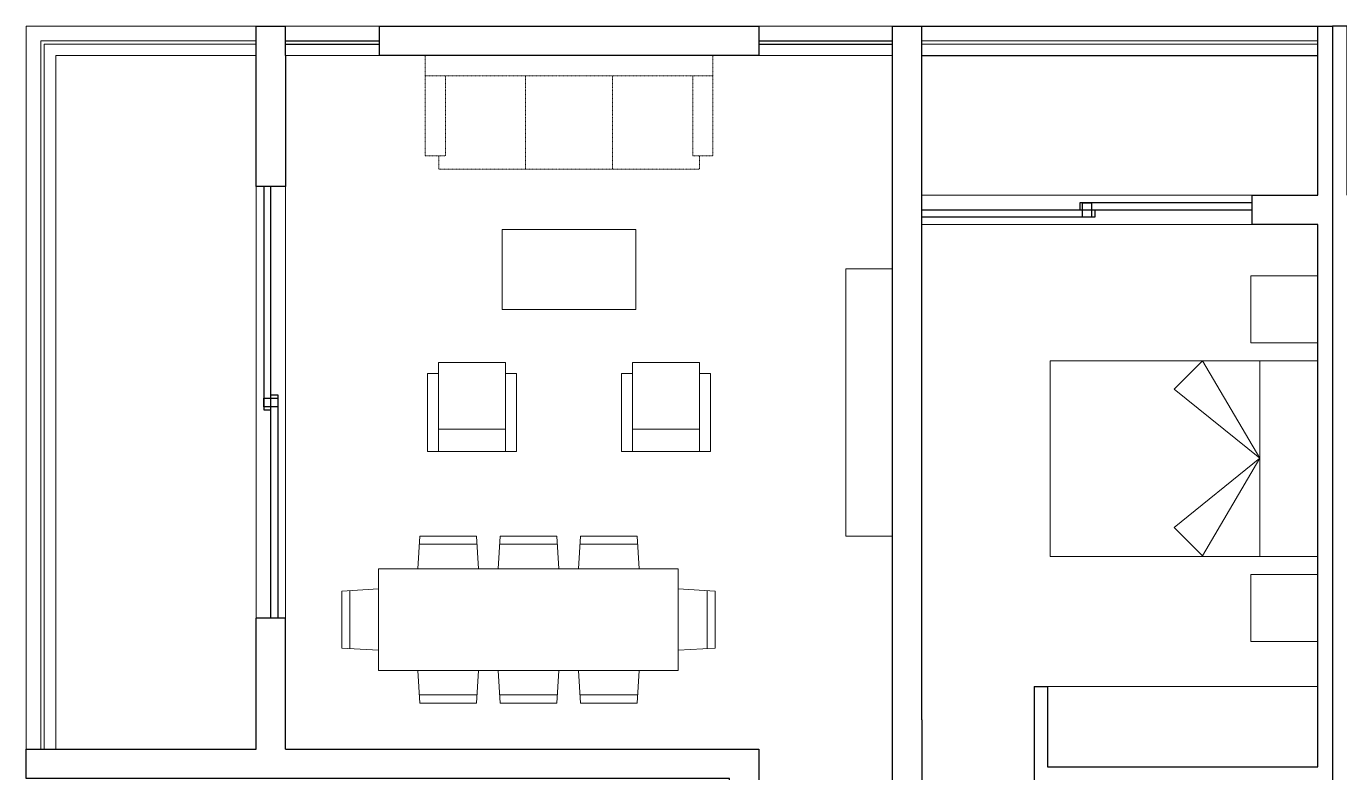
# Model space of a CAD drawing. Header units: inches. Extents: x -2542 to 2785, y 47 to 8827.
# Drawn here: x 308 to 1291, y 5640 to 6198 of the extents above; entities that cross this region are included whole.
import ezdxf

# ---------------------------------------------------------------- set-up
doc = ezdxf.new("R2010")
doc.units = ezdxf.units.IN
doc.header["$MEASUREMENT"] = 0
doc.linetypes.add('HIDDEN', pattern=[0.375, 0.25, -0.125])
for name, color, linetype, lineweight in [('01 BLOQUES MUEBLES', 252, 'Continuous', 13), ('01 MUROS', 250, 'Continuous', 9), ('MURO', 250, 'Continuous', 20)]:
    doc.layers.add(name, color=color, linetype=linetype, lineweight=lineweight)
doc.layers.add('01 TEXTO SIMB.', color=2, linetype='Continuous')
doc.layers.add('VIEWPORT', color=2, linetype='Continuous', lineweight=15, plot=False)

# ---------------------------------------------------------------- blocks, each defined once
blk = doc.blocks.new('ddd')
at = {"layer": '01 BLOQUES MUEBLES', "linetype": 'HIDDEN', "ltscale": 0.01}
for p, q in [((6188.11, 6399.28), (6113.11, 6399.28)), ((6128.11, 6399.28), (6128.11, 6184.28)), ((6188.11, 6399.28), (6188.11, 6384.28)), ((6198.11, 6389.28), (6188.11, 6389.28)), ((6198.11, 6389.28), (6198.11, 6194.28)), ((6188.11, 6384.28), (6128.11, 6384.28)), ((6198.11, 6324.28), (6128.11, 6324.28)), ((6198.11, 6259.28), (6128.11, 6259.28)), ((6188.11, 6199.28), (6128.11, 6199.28)), ((6188.11, 6199.28), (6188.11, 6184.28)), ((6198.11, 6194.28), (6188.11, 6194.28)), ((6188.11, 6184.28), (6113.11, 6184.28))]:
    blk.add_line(p, q, dxfattribs=at)
blk.add_lwpolyline([(6113.11, 6399.28), (6113.11, 6184.28)], dxfattribs=at)
blk = doc.blocks.new('Sofá 1 cuerpo')
at = {"layer": '01 BLOQUES MUEBLES'}
for points in [[(2459.9, 3659), (2449.9, 3659), (2449.9, 3589), (2459.9, 3589), (2459.9, 3659)], [(2519.9, 3659), (2529.9, 3659), (2529.9, 3589), (2519.9, 3589), (2519.9, 3659)]]:
    blk.add_lwpolyline(points, dxfattribs=at)
for points in [[(2519.9, 3639), (2459.9, 3639), (2459.9, 3659), (2519.9, 3659)], [(2519.9, 3579), (2459.9, 3579), (2459.9, 3639), (2519.9, 3639)]]:
    blk.add_lwpolyline(points, close=True, dxfattribs=at)

msp = doc.modelspace()

# ---------------------------------------------------------------- linework, layer by layer
at = {"layer": '01 BLOQUES MUEBLES', "color": 7}
for p, q in [((1187.87, 5948.1), (1166.66, 5926.89)), ((1230.88, 5875.1), (1187.87, 5948.1)), ((1166.66, 5926.89), (1230.88, 5875.1)), ((1166.66, 5823.32), (1230.88, 5875.1)), ((1230.88, 5875.1), (1187.87, 5802.1)), ((1187.87, 5802.1), (1166.66, 5823.32)), ((602.32, 5810.69), (644.82, 5810.69)), ((662.42, 5810.69), (704.92, 5810.69)), ((722.53, 5810.69), (765.03, 5810.69)), ((550.1, 5775.61), (550.1, 5733.11)), ((817.25, 5775.61), (817.25, 5733.11)), ((602.32, 5698.03), (644.82, 5698.03)), ((662.42, 5698.03), (704.92, 5698.03)), ((722.53, 5698.03), (765.03, 5698.03))]:
    msp.add_line(p, q, dxfattribs=at)
for points in [[(764.02, 5986.34), (664.02, 5986.34), (664.02, 6046.34), (764.02, 6046.34)], [(1224.02, 5961.52), (1274.02, 5961.52), (1274.02, 6011.52), (1224.02, 6011.52)], [(1274.02, 5948.1), (1074.02, 5948.1), (1074.02, 5801.52), (1274.02, 5801.52)], [(644.82, 5816.76), (602.32, 5816.76), (600.8, 5792.47), (646.34, 5792.47)], [(704.92, 5816.76), (662.42, 5816.76), (660.91, 5792.47), (706.44, 5792.47)], [(765.03, 5816.76), (722.53, 5816.76), (721.01, 5792.47), (766.55, 5792.47)], [(571.62, 5792.47), (795.73, 5792.47), (795.73, 5716.24), (571.62, 5716.24)], [(1224.02, 5788.1), (1274.02, 5788.1), (1274.02, 5738.1), (1224.02, 5738.1)], [(544.03, 5733.11), (544.03, 5775.61), (571.62, 5777.33), (571.62, 5731.38)], [(823.32, 5733.11), (823.32, 5775.61), (795.73, 5777.33), (795.73, 5731.38)], [(644.82, 5691.95), (602.32, 5691.95), (600.8, 5716.24), (646.34, 5716.24)], [(704.92, 5691.95), (662.42, 5691.95), (660.91, 5716.24), (706.44, 5716.24)], [(765.03, 5691.95), (722.53, 5691.95), (721.01, 5716.24), (766.55, 5716.24)]]:
    msp.add_lwpolyline(points, close=True, dxfattribs=at)
for points in [[(956.02, 6016.84), (921.02, 6016.84), (921.02, 5816.84), (956.02, 5816.84), (956.02, 6016.84)], [(1230.88, 5801.52), (1230.88, 5948.1)], [(1072.02, 5704.22), (1274.02, 5704.22)]]:
    msp.add_lwpolyline(points, dxfattribs=at)
at = {"layer": '01 MUROS', "color": 7}
for p, q in [((1274.02, 6187.34), (978.02, 6187.34)), ((1274.02, 6184.84), (978.02, 6184.84)), ((1274.02, 6176.34), (978.02, 6176.34))]:
    msp.add_line(p, q, dxfattribs=at)
for points in [[(308.02, 5657.35), (308.02, 6198.34)], [(480.02, 6198.34), (308.02, 6198.34)], [(502.02, 6198.34), (572.02, 6198.34)], [(856.02, 6198.34), (956.02, 6198.34)], [(978.02, 6198.34), (1274.02, 6198.34)], [(319.02, 5657.35), (319.02, 6187.34)], [(480.02, 6187.34), (319.02, 6187.34)], [(321.52, 5657.35), (321.52, 6184.84)], [(480.02, 6184.84), (321.52, 6184.84)], [(330.02, 5657.35), (330.02, 6176.34)], [(480.02, 6176.34), (330.02, 6176.34)], [(502.02, 6176.34), (572.02, 6176.34)], [(856.02, 6176.34), (956.02, 6176.34)], [(480.02, 5755.35), (480.02, 6078.34)], [(502.02, 5755.35), (502.02, 6078.34)], [(1225.02, 6071.89), (978.02, 6071.89)], [(1225.02, 6049.89), (978.02, 6049.89)]]:
    msp.add_lwpolyline(points, dxfattribs=at)
at = {"layer": 'MURO', "color": 7, "lineweight": 25}
for p, q in [((978.02, 5724.34), (978.02, 6198.34)), ((978.02, 6198.34), (1274.02, 6198.34)), ((978.02, 6176.34), (1274.02, 6176.34)), ((978.02, 5679.44), (978.02, 5781.44)), ((1062.02, 5704.22), (1072.02, 5704.22)), ((1072.02, 5704.22), (1072.02, 5644.22)), ((308.02, 5657.35), (480.02, 5657.35)), ((480.02, 5657.35), (480.02, 5657.35)), ((502.02, 5657.35), (856.02, 5657.35)), ((1072.02, 5644.22), (1274.02, 5644.22))]:
    msp.add_line(p, q, dxfattribs=at)
for points in [[(480.02, 6176.34), (480.02, 6176.34), (480.02, 6198.34), (502.02, 6198.34)], [(502.02, 6176.34), (502.02, 6198.34)], [(572.02, 6198.34), (856.02, 6198.34)], [(572.02, 6198.34), (572.02, 6176.34)], [(856.02, 6198.34), (856.02, 6176.34)], [(956.02, 6198.34), (978.02, 6198.34)], [(956.02, 6176.34), (956.02, 6198.34)], [(1274.02, 6071.89), (1274.02, 6198.34), (1285.02, 6198.34)], [(1296.02, 6071.89), (1296.02, 6198.34), (1285.02, 6198.34)], [(502.02, 6187.34), (572.02, 6187.34)], [(502.02, 6184.84), (572.02, 6184.84)], [(856.02, 6187.34), (956.02, 6187.34)], [(856.02, 6184.84), (956.02, 6184.84)], [(502.02, 6176.34), (502.02, 6146.34), (502.02, 6078.34), (480.02, 6078.34), (480.02, 6176.34)], [(856.02, 6176.34), (572.02, 6176.34)], [(978.02, 5679.44), (978.02, 5413.35), (956.02, 5413.35), (956.02, 5644.34), (956.02, 5724.34), (956.02, 6176.34)], [(1274.02, 6049.89), (1225.02, 6049.89), (1225.02, 6071.89), (1274.02, 6071.89)], [(1274.02, 5644.22), (1274.02, 6049.89)], [(479.97, 5657.35), (480.02, 5755.35)], [(502.02, 5657.35), (502.02, 5687.35), (502.02, 5755.35), (480.02, 5755.35)], [(1062.02, 5704.22), (1062.02, 5610.81), (1062.02, 5578.7), (1072.02, 5578.7)], [(834.02, 5635.35), (308.02, 5635.35), (308.02, 5657.35)], [(856.02, 5657.35), (856.02, 5570.89), (834.02, 5570.89), (834.02, 5635.35), (834.02, 5635.35)]]:
    msp.add_lwpolyline(points, dxfattribs=at)
for points in [[(485.75, 6078.34), (485.75, 5911.33), (491.02, 5911.33), (491.02, 6078.34)], [(1225.02, 6066.16), (1096.01, 6066.16), (1096.01, 6060.89), (1225.02, 6060.89)], [(1104.82, 6055.61), (1098.23, 6055.61), (1098.23, 6066.16), (1104.82, 6066.16)], [(978.02, 6060.89), (1107.32, 6060.89), (1107.32, 6055.61), (978.02, 6055.61)], [(496.3, 5920.13), (496.3, 5913.55), (485.75, 5913.55), (485.75, 5920.13)], [(491.02, 5755.35), (491.02, 5922.64), (496.3, 5922.64), (496.3, 5755.35)]]:
    msp.add_lwpolyline(points, close=True, dxfattribs=at)
at = {"layer": 'VIEWPORT', "color": 7, "lineweight": 25}
msp.add_line((1285.02, 6198.34), (1285.02, 5413.35), dxfattribs=at)
msp.add_line((1285.02, 6198.34), (1285.02, 5413.35), dxfattribs=at)

# ---------------------------------------------------------------- block references
at = {"layer": '01 TEXTO SIMB.', "color": 7, "yscale": 0.8333333333333399, "zscale": 0.8333333333333399, "rotation": 180}
for p, xscale in [((2716.41, 8929.36), 0.8333333333333399), ((-1288.37, 8929.36), -0.8333333333333399)]:
    msp.add_blockref('Sofá 1 cuerpo', p, dxfattribs=dict(at, xscale=xscale))
at = {"layer": 'MURO', "color": 7, "xscale": -1, "rotation": 90}
msp.add_blockref('ddd', (7005.8, 12289.45), dxfattribs=at)

doc.saveas('drawing.dxf')
